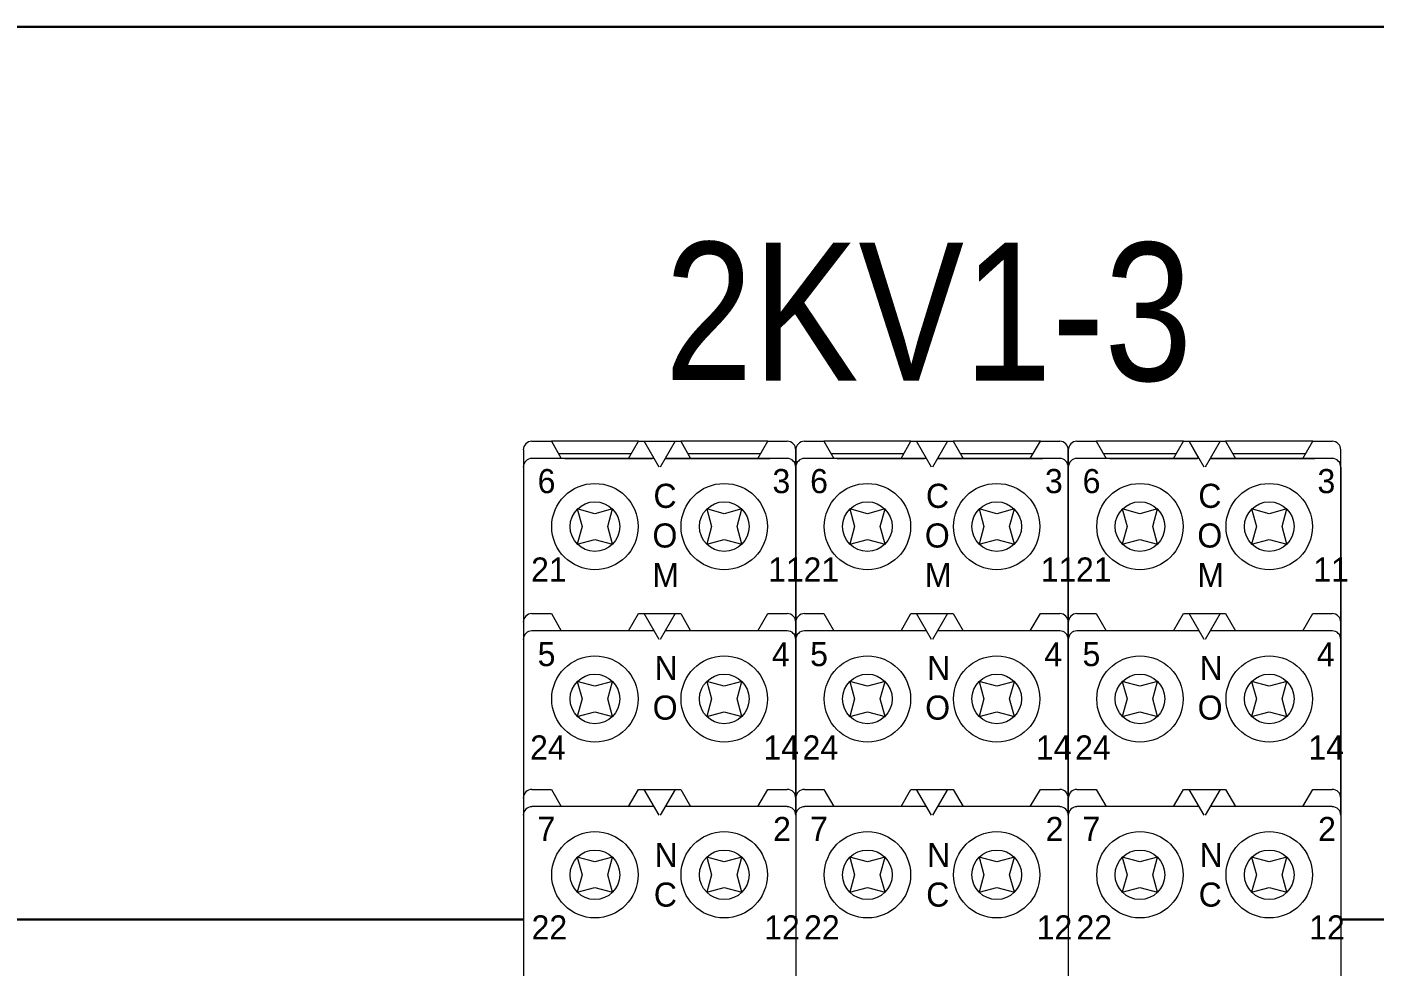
# Model space of a CAD drawing. Header units: millimetres. Extents: x -6000 to 26000, y -6000 to 26000.
# Drawn here: x 87.66 to 98.52, y -3857.44 to -3849.86 of the extents above; entities that cross this region are included whole.
import ezdxf

# ---------------------------------------------------------------- set-up
doc = ezdxf.new("R2010")
doc.units = ezdxf.units.MM
doc.header["$MEASUREMENT"] = 0
for name, color, linetype, lineweight in [('Чертеж и Рисунок_Ном._пера__1', 7, 'Continuous', 15), ('Чертеж и Рисунок_Ном._пера__21', 7, 'Continuous', 30), ('Чертеж и Рисунок_Ном._пера__7', 7, 'Continuous', 15)]:
    doc.layers.add(name, color=color, linetype=linetype, lineweight=lineweight)
doc.styles.add('СГЕНЕРИР_СТИЛЬ_1', font='ARIALN.TTF')
doc.styles.add('СГЕНЕРИР_СТИЛЬ_3', font='arial.ttf')

msp = doc.modelspace()

# ---------------------------------------------------------------- linework, layer by layer
at = {"layer": 'Чертеж и Рисунок_Ном._пера__21', "color": 7, "linetype": 'Continuous', "lineweight": 30}
for p, q in [((148.571, -3849.859), (76.243, -3849.859)), ((86.767, -3857.062), (91.66, -3857.062)), ((98.253, -3857.062), (146.727, -3857.062))]:
    msp.add_line(p, q, dxfattribs=at)
at = {"layer": 'Чертеж и Рисунок_Ном._пера__7', "color": 7, "linetype": 'Continuous', "lineweight": 15}
for p, q in [((91.729, -3853.202), (91.886, -3853.202)), ((92.589, -3853.202), (91.886, -3853.202)), ((91.886, -3853.202), (91.966, -3853.342)), ((92.508, -3853.342), (92.589, -3853.202)), ((92.589, -3853.202), (92.634, -3853.202)), ((92.612, -3853.202), (92.906, -3853.202)), ((92.714, -3853.342), (92.634, -3853.202)), ((92.754, -3853.411), (92.634, -3853.202)), ((92.634, -3853.202), (92.884, -3853.202)), ((92.884, -3853.202), (92.763, -3853.411)), ((92.884, -3853.202), (92.929, -3853.202)), ((93.632, -3853.202), (92.929, -3853.202)), ((92.929, -3853.202), (93.009, -3853.342)), ((93.552, -3853.342), (93.632, -3853.202)), ((93.632, -3853.202), (93.788, -3853.202)), ((93.927, -3853.202), (94.083, -3853.202)), ((94.786, -3853.202), (94.083, -3853.202)), ((94.083, -3853.202), (94.164, -3853.342)), ((94.706, -3853.342), (94.786, -3853.202)), ((94.786, -3853.202), (94.831, -3853.202)), ((94.809, -3853.202), (95.104, -3853.202)), ((94.912, -3853.342), (94.831, -3853.202)), ((94.952, -3853.411), (94.831, -3853.202)), ((94.831, -3853.202), (95.082, -3853.202)), ((95.082, -3853.202), (94.961, -3853.411)), ((95.082, -3853.202), (95.127, -3853.202)), ((95.83, -3853.202), (95.127, -3853.202)), ((95.127, -3853.202), (95.207, -3853.342)), ((95.749, -3853.342), (95.83, -3853.202)), ((95.83, -3853.202), (95.986, -3853.202)), ((96.125, -3853.202), (96.281, -3853.202)), ((96.984, -3853.202), (96.281, -3853.202)), ((96.281, -3853.202), (96.361, -3853.342)), ((96.904, -3853.342), (96.984, -3853.202)), ((96.984, -3853.202), (97.029, -3853.202)), ((97.007, -3853.202), (97.301, -3853.202)), ((97.109, -3853.342), (97.029, -3853.202)), ((97.15, -3853.411), (97.029, -3853.202)), ((97.029, -3853.202), (97.279, -3853.202)), ((97.279, -3853.202), (97.159, -3853.411)), ((97.279, -3853.202), (97.324, -3853.202)), ((98.027, -3853.202), (97.324, -3853.202)), ((97.324, -3853.202), (97.405, -3853.342)), ((97.947, -3853.342), (98.027, -3853.202)), ((98.027, -3853.202), (98.184, -3853.202)), ((91.66, -3853.272), (91.66, -3853.411)), ((91.942, -3853.3), (92.532, -3853.3)), ((92.985, -3853.3), (93.576, -3853.3)), ((93.858, -3853.411), (93.858, -3853.272)), ((93.858, -3853.272), (93.858, -3853.411)), ((94.14, -3853.3), (94.73, -3853.3)), ((95.183, -3853.3), (95.773, -3853.3)), ((96.055, -3853.411), (96.055, -3853.272)), ((96.055, -3853.272), (96.055, -3853.411)), ((96.337, -3853.3), (96.928, -3853.3)), ((97.381, -3853.3), (97.971, -3853.3)), ((98.253, -3853.411), (98.253, -3853.272)), ((91.66, -3853.411), (91.66, -3859.497)), ((91.66, -3853.411), (91.66, -3854.663)), ((92.714, -3853.342), (91.729, -3853.342)), ((91.994, -3853.342), (92.699, -3853.342)), ((92.804, -3853.342), (93.649, -3853.342)), ((93.788, -3853.342), (92.804, -3853.342)), ((92.819, -3853.342), (93.649, -3853.342)), ((93.858, -3853.411), (93.858, -3859.497)), ((93.858, -3854.663), (93.858, -3853.411)), ((93.858, -3853.411), (93.858, -3859.497)), ((93.858, -3853.411), (93.858, -3854.663)), ((94.912, -3853.342), (93.927, -3853.342)), ((94.191, -3853.342), (94.896, -3853.342)), ((95.001, -3853.342), (95.847, -3853.342)), ((95.986, -3853.342), (95.001, -3853.342)), ((95.017, -3853.342), (95.847, -3853.342)), ((96.055, -3853.411), (96.055, -3859.497)), ((96.055, -3854.663), (96.055, -3853.411)), ((96.055, -3853.411), (96.055, -3859.497)), ((96.055, -3853.411), (96.055, -3854.663)), ((97.109, -3853.342), (96.125, -3853.342)), ((96.389, -3853.342), (97.094, -3853.342)), ((97.199, -3853.342), (98.045, -3853.342)), ((98.184, -3853.342), (97.199, -3853.342)), ((97.214, -3853.342), (98.045, -3853.342)), ((98.253, -3853.411), (98.253, -3859.497)), ((98.253, -3854.663), (98.253, -3853.411)), ((92.095, -3853.749), (92.133, -3853.891)), ((92.237, -3853.787), (92.095, -3853.749)), ((92.379, -3853.749), (92.237, -3853.787)), ((92.341, -3853.891), (92.379, -3853.749)), ((93.28, -3853.787), (93.139, -3853.749)), ((93.139, -3853.749), (93.177, -3853.891)), ((93.422, -3853.749), (93.28, -3853.787)), ((93.384, -3853.891), (93.422, -3853.749)), ((94.293, -3853.749), (94.331, -3853.891)), ((94.435, -3853.787), (94.293, -3853.749)), ((94.577, -3853.749), (94.435, -3853.787)), ((94.539, -3853.891), (94.577, -3853.749)), ((95.478, -3853.787), (95.337, -3853.749)), ((95.337, -3853.749), (95.374, -3853.891)), ((95.62, -3853.749), (95.478, -3853.787)), ((95.582, -3853.891), (95.62, -3853.749)), ((96.491, -3853.749), (96.529, -3853.891)), ((96.633, -3853.787), (96.491, -3853.749)), ((96.774, -3853.749), (96.633, -3853.787)), ((96.736, -3853.891), (96.774, -3853.749)), ((97.676, -3853.787), (97.534, -3853.749)), ((97.534, -3853.749), (97.572, -3853.891)), ((97.818, -3853.749), (97.676, -3853.787)), ((97.78, -3853.891), (97.818, -3853.749)), ((92.133, -3853.891), (92.095, -3854.033)), ((92.379, -3854.033), (92.341, -3853.891)), ((93.177, -3853.891), (93.139, -3854.033)), ((93.422, -3854.033), (93.384, -3853.891)), ((94.331, -3853.891), (94.293, -3854.033)), ((94.577, -3854.033), (94.539, -3853.891)), ((95.374, -3853.891), (95.337, -3854.033)), ((95.62, -3854.033), (95.582, -3853.891)), ((96.529, -3853.891), (96.491, -3854.033)), ((96.774, -3854.033), (96.736, -3853.891)), ((97.572, -3853.891), (97.534, -3854.033)), ((97.818, -3854.033), (97.78, -3853.891)), ((92.095, -3854.033), (92.237, -3853.995)), ((92.237, -3853.995), (92.379, -3854.033)), ((93.139, -3854.033), (93.28, -3853.995)), ((93.28, -3853.995), (93.422, -3854.033)), ((94.293, -3854.033), (94.435, -3853.995)), ((94.435, -3853.995), (94.577, -3854.033)), ((95.337, -3854.033), (95.478, -3853.995)), ((95.478, -3853.995), (95.62, -3854.033)), ((96.491, -3854.033), (96.633, -3853.995)), ((96.633, -3853.995), (96.774, -3854.033)), ((97.534, -3854.033), (97.676, -3853.995)), ((97.676, -3853.995), (97.818, -3854.033)), ((91.729, -3854.593), (91.886, -3854.593)), ((91.886, -3854.593), (91.966, -3854.733)), ((92.508, -3854.733), (92.589, -3854.593)), ((92.589, -3854.593), (92.634, -3854.593)), ((92.754, -3854.802), (92.634, -3854.593)), ((92.634, -3854.593), (92.884, -3854.593)), ((92.884, -3854.593), (92.763, -3854.802)), ((92.884, -3854.593), (92.929, -3854.593)), ((92.929, -3854.593), (93.009, -3854.733)), ((93.552, -3854.733), (93.632, -3854.593)), ((93.632, -3854.593), (93.788, -3854.593)), ((93.927, -3854.593), (94.083, -3854.593)), ((94.083, -3854.593), (94.164, -3854.733)), ((94.706, -3854.733), (94.786, -3854.593)), ((94.786, -3854.593), (94.831, -3854.593)), ((94.952, -3854.802), (94.831, -3854.593)), ((94.831, -3854.593), (95.082, -3854.593)), ((95.082, -3854.593), (94.961, -3854.802)), ((95.082, -3854.593), (95.127, -3854.593)), ((95.127, -3854.593), (95.207, -3854.733)), ((95.749, -3854.733), (95.83, -3854.593)), ((95.83, -3854.593), (95.986, -3854.593)), ((96.125, -3854.593), (96.281, -3854.593)), ((96.281, -3854.593), (96.361, -3854.733)), ((96.904, -3854.733), (96.984, -3854.593)), ((96.984, -3854.593), (97.029, -3854.593)), ((97.15, -3854.802), (97.029, -3854.593)), ((97.029, -3854.593), (97.279, -3854.593)), ((97.279, -3854.593), (97.159, -3854.802)), ((97.279, -3854.593), (97.324, -3854.593)), ((97.324, -3854.593), (97.405, -3854.733)), ((97.947, -3854.733), (98.027, -3854.593)), ((98.027, -3854.593), (98.184, -3854.593)), ((91.66, -3854.663), (91.66, -3854.802)), ((93.858, -3854.802), (93.858, -3854.663)), ((93.858, -3854.663), (93.858, -3854.802)), ((96.055, -3854.802), (96.055, -3854.663)), ((96.055, -3854.663), (96.055, -3854.802)), ((98.253, -3854.802), (98.253, -3854.663)), ((91.66, -3854.802), (91.66, -3856.082)), ((92.714, -3854.733), (91.729, -3854.733)), ((93.788, -3854.733), (92.804, -3854.733)), ((93.858, -3856.082), (93.858, -3854.802)), ((93.858, -3854.802), (93.858, -3856.082)), ((94.912, -3854.733), (93.927, -3854.733)), ((95.986, -3854.733), (95.001, -3854.733)), ((96.055, -3856.082), (96.055, -3854.802)), ((96.055, -3854.802), (96.055, -3856.082)), ((97.109, -3854.733), (96.125, -3854.733)), ((98.184, -3854.733), (97.199, -3854.733)), ((98.253, -3856.082), (98.253, -3854.802)), ((92.095, -3855.14), (92.133, -3855.282)), ((92.237, -3855.178), (92.095, -3855.14)), ((92.379, -3855.14), (92.237, -3855.178)), ((92.341, -3855.282), (92.379, -3855.14)), ((93.139, -3855.14), (93.177, -3855.282)), ((93.28, -3855.178), (93.139, -3855.14)), ((93.422, -3855.14), (93.28, -3855.178)), ((93.384, -3855.282), (93.422, -3855.14)), ((94.293, -3855.14), (94.331, -3855.282)), ((94.435, -3855.178), (94.293, -3855.14)), ((94.577, -3855.14), (94.435, -3855.178)), ((94.539, -3855.282), (94.577, -3855.14)), ((95.337, -3855.14), (95.374, -3855.282)), ((95.478, -3855.178), (95.337, -3855.14)), ((95.62, -3855.14), (95.478, -3855.178)), ((95.582, -3855.282), (95.62, -3855.14)), ((96.491, -3855.14), (96.529, -3855.282)), ((96.633, -3855.178), (96.491, -3855.14)), ((96.774, -3855.14), (96.633, -3855.178)), ((96.736, -3855.282), (96.774, -3855.14)), ((97.534, -3855.14), (97.572, -3855.282)), ((97.676, -3855.178), (97.534, -3855.14)), ((97.818, -3855.14), (97.676, -3855.178)), ((97.78, -3855.282), (97.818, -3855.14)), ((92.133, -3855.282), (92.095, -3855.424)), ((92.379, -3855.424), (92.341, -3855.282)), ((93.177, -3855.282), (93.139, -3855.424)), ((93.422, -3855.424), (93.384, -3855.282)), ((94.331, -3855.282), (94.293, -3855.424)), ((94.577, -3855.424), (94.539, -3855.282)), ((95.374, -3855.282), (95.337, -3855.424)), ((95.62, -3855.424), (95.582, -3855.282)), ((96.529, -3855.282), (96.491, -3855.424)), ((96.774, -3855.424), (96.736, -3855.282)), ((97.572, -3855.282), (97.534, -3855.424)), ((97.818, -3855.424), (97.78, -3855.282)), ((92.095, -3855.424), (92.237, -3855.386)), ((92.237, -3855.386), (92.379, -3855.424)), ((93.139, -3855.424), (93.28, -3855.386)), ((93.28, -3855.386), (93.422, -3855.424)), ((94.293, -3855.424), (94.435, -3855.386)), ((94.435, -3855.386), (94.577, -3855.424)), ((95.337, -3855.424), (95.478, -3855.386)), ((95.478, -3855.386), (95.62, -3855.424)), ((96.491, -3855.424), (96.633, -3855.386)), ((96.633, -3855.386), (96.774, -3855.424)), ((97.534, -3855.424), (97.676, -3855.386)), ((97.676, -3855.386), (97.818, -3855.424)), ((91.729, -3856.012), (91.886, -3856.012)), ((91.886, -3856.012), (91.966, -3856.151)), ((92.508, -3856.151), (92.589, -3856.012)), ((92.589, -3856.012), (92.634, -3856.012)), ((92.754, -3856.221), (92.634, -3856.012)), ((92.634, -3856.012), (92.884, -3856.012)), ((92.884, -3856.012), (92.763, -3856.221)), ((92.884, -3856.012), (92.929, -3856.012)), ((92.929, -3856.012), (93.009, -3856.151)), ((93.552, -3856.151), (93.632, -3856.012)), ((93.632, -3856.012), (93.788, -3856.012)), ((93.927, -3856.012), (94.083, -3856.012)), ((94.083, -3856.012), (94.164, -3856.151)), ((94.706, -3856.151), (94.786, -3856.012)), ((94.786, -3856.012), (94.831, -3856.012)), ((94.952, -3856.221), (94.831, -3856.012)), ((94.831, -3856.012), (95.082, -3856.012)), ((95.082, -3856.012), (94.961, -3856.221)), ((95.082, -3856.012), (95.127, -3856.012)), ((95.127, -3856.012), (95.207, -3856.151)), ((95.749, -3856.151), (95.83, -3856.012)), ((95.83, -3856.012), (95.986, -3856.012)), ((96.125, -3856.012), (96.281, -3856.012)), ((96.281, -3856.012), (96.361, -3856.151)), ((96.904, -3856.151), (96.984, -3856.012)), ((96.984, -3856.012), (97.029, -3856.012)), ((97.15, -3856.221), (97.029, -3856.012)), ((97.029, -3856.012), (97.279, -3856.012)), ((97.279, -3856.012), (97.159, -3856.221)), ((97.279, -3856.012), (97.324, -3856.012)), ((97.324, -3856.012), (97.405, -3856.151)), ((97.947, -3856.151), (98.027, -3856.012)), ((98.027, -3856.012), (98.184, -3856.012)), ((91.66, -3856.082), (91.66, -3856.221)), ((93.858, -3856.221), (93.858, -3856.082)), ((93.858, -3856.082), (93.858, -3856.221)), ((96.055, -3856.221), (96.055, -3856.082)), ((96.055, -3856.082), (96.055, -3856.221)), ((98.253, -3856.221), (98.253, -3856.082)), ((92.714, -3856.151), (91.729, -3856.151)), ((93.788, -3856.151), (92.804, -3856.151)), ((94.912, -3856.151), (93.927, -3856.151)), ((95.986, -3856.151), (95.001, -3856.151)), ((97.109, -3856.151), (96.125, -3856.151)), ((98.184, -3856.151), (97.199, -3856.151)), ((92.095, -3856.559), (92.133, -3856.701)), ((92.237, -3856.597), (92.095, -3856.559)), ((92.379, -3856.559), (92.237, -3856.597)), ((92.341, -3856.701), (92.379, -3856.559)), ((93.28, -3856.597), (93.139, -3856.559)), ((93.139, -3856.559), (93.177, -3856.701)), ((93.422, -3856.559), (93.28, -3856.597)), ((93.384, -3856.701), (93.422, -3856.559)), ((94.293, -3856.559), (94.331, -3856.701)), ((94.435, -3856.597), (94.293, -3856.559)), ((94.577, -3856.559), (94.435, -3856.597)), ((94.539, -3856.701), (94.577, -3856.559)), ((95.478, -3856.597), (95.337, -3856.559)), ((95.337, -3856.559), (95.374, -3856.701)), ((95.62, -3856.559), (95.478, -3856.597)), ((95.582, -3856.701), (95.62, -3856.559)), ((96.491, -3856.559), (96.529, -3856.701)), ((96.633, -3856.597), (96.491, -3856.559)), ((96.774, -3856.559), (96.633, -3856.597)), ((96.736, -3856.701), (96.774, -3856.559)), ((97.676, -3856.597), (97.534, -3856.559)), ((97.534, -3856.559), (97.572, -3856.701)), ((97.818, -3856.559), (97.676, -3856.597)), ((97.78, -3856.701), (97.818, -3856.559)), ((92.133, -3856.701), (92.095, -3856.842)), ((92.379, -3856.842), (92.341, -3856.701)), ((93.177, -3856.701), (93.139, -3856.842)), ((93.422, -3856.842), (93.384, -3856.701)), ((94.331, -3856.701), (94.293, -3856.842)), ((94.577, -3856.842), (94.539, -3856.701)), ((95.374, -3856.701), (95.337, -3856.842)), ((95.62, -3856.842), (95.582, -3856.701)), ((96.529, -3856.701), (96.491, -3856.842)), ((96.774, -3856.842), (96.736, -3856.701)), ((97.572, -3856.701), (97.534, -3856.842)), ((97.818, -3856.842), (97.78, -3856.701)), ((92.095, -3856.842), (92.237, -3856.804)), ((92.237, -3856.804), (92.379, -3856.842)), ((93.139, -3856.842), (93.28, -3856.804)), ((93.28, -3856.804), (93.422, -3856.842)), ((94.293, -3856.842), (94.435, -3856.804)), ((94.435, -3856.804), (94.577, -3856.842)), ((95.337, -3856.842), (95.478, -3856.804)), ((95.478, -3856.804), (95.62, -3856.842)), ((96.491, -3856.842), (96.633, -3856.804)), ((96.633, -3856.804), (96.774, -3856.842)), ((97.534, -3856.842), (97.676, -3856.804)), ((97.676, -3856.804), (97.818, -3856.842))]:
    msp.add_line(p, q, dxfattribs=at)
for centre, radius in [((92.237, -3853.891), 0.348), ((93.28, -3853.891), 0.348), ((94.435, -3853.891), 0.348), ((95.478, -3853.891), 0.348), ((96.633, -3853.891), 0.348), ((97.676, -3853.891), 0.348), ((92.237, -3853.891), 0.2), ((93.28, -3853.891), 0.2), ((94.435, -3853.891), 0.2), ((95.478, -3853.891), 0.2), ((96.633, -3853.891), 0.2), ((97.676, -3853.891), 0.2), ((92.237, -3855.282), 0.348), ((93.28, -3855.282), 0.348), ((94.435, -3855.282), 0.348), ((95.478, -3855.282), 0.348), ((96.633, -3855.282), 0.348), ((97.676, -3855.282), 0.348), ((92.237, -3855.282), 0.2), ((93.28, -3855.282), 0.2), ((94.435, -3855.282), 0.2), ((95.478, -3855.282), 0.2), ((96.633, -3855.282), 0.2), ((97.676, -3855.282), 0.2), ((92.237, -3856.701), 0.348), ((93.28, -3856.701), 0.348), ((94.435, -3856.701), 0.348), ((95.478, -3856.701), 0.348), ((96.633, -3856.701), 0.348), ((97.676, -3856.701), 0.348), ((92.237, -3856.701), 0.2), ((93.28, -3856.701), 0.2), ((94.435, -3856.701), 0.2), ((95.478, -3856.701), 0.2), ((96.633, -3856.701), 0.2), ((97.676, -3856.701), 0.2)]:
    msp.add_circle(centre, radius, dxfattribs=at)
for centre, start, end in [((91.729, -3853.272), 90, 180), ((93.788, -3853.272), 0, 90), ((93.927, -3853.272), 90, 180), ((95.986, -3853.272), 0, 90), ((96.125, -3853.272), 90, 180), ((98.184, -3853.272), 0, 90), ((91.729, -3853.411), 90, 180), ((93.788, -3853.411), 0, 90), ((93.927, -3853.411), 90, 180), ((95.986, -3853.411), 0, 90), ((96.125, -3853.411), 90, 180), ((98.184, -3853.411), 0, 90), ((91.729, -3854.663), 90, 180), ((93.788, -3854.663), 0, 90), ((93.927, -3854.663), 90, 180), ((95.986, -3854.663), 0, 90), ((96.125, -3854.663), 90, 180), ((98.184, -3854.663), 0, 90), ((91.729, -3854.802), 90, 180), ((93.788, -3854.802), 0, 90), ((93.927, -3854.802), 90, 180), ((95.986, -3854.802), 0, 90), ((96.125, -3854.802), 90, 180), ((98.184, -3854.802), 0, 90), ((91.729, -3856.082), 90, 180), ((93.788, -3856.082), 0, 90), ((93.927, -3856.082), 90, 180), ((95.986, -3856.082), 0, 90), ((96.125, -3856.082), 90, 180), ((98.184, -3856.082), 0, 90), ((91.729, -3856.221), 90, 180), ((93.788, -3856.221), 0, 90), ((93.927, -3856.221), 90, 180), ((95.986, -3856.221), 0, 90), ((96.125, -3856.221), 90, 180), ((98.184, -3856.221), 0, 90)]:
    msp.add_arc(centre, 0.0695, start, end, dxfattribs=at)

# ---------------------------------------------------------------- texts
at = {"layer": 'Чертеж и Рисунок_Ном._пера__1', "color": 7, "linetype": 'Continuous', "lineweight": 15, "attachment_point": 7}
for s, insert, char_height, style in [('\\A1;{\\pql;\\fArial Narrow|b0|i0|c204|p34;2}', (92.801, -3852.709), 1.1128, 'СГЕНЕРИР_СТИЛЬ_1'), ('\\A1;{\\pql;\\fArial Narrow|b0|i0|c204|p34;KV1-3}', (93.513, -3852.729), 1.1128, 'СГЕНЕРИР_СТИЛЬ_1'), ('\\A1;{\\W0.950000x;\\pql;\\fArial|b0|i0|c204|p38;6}', (91.775, -3853.624), 0.19474, 'СГЕНЕРИР_СТИЛЬ_3'), ('\\A1;{\\W0.950000x;\\pql;\\fArial|b0|i0|c204|p38;3}', (93.669, -3853.624), 0.19474, 'СГЕНЕРИР_СТИЛЬ_3'), ('\\A1;{\\W0.950000x;\\pql;\\fArial|b0|i0|c204|p38;6}', (93.973, -3853.624), 0.19474, 'СГЕНЕРИР_СТИЛЬ_3'), ('\\A1;{\\W0.950000x;\\pql;\\fArial|b0|i0|c204|p38;3}', (95.867, -3853.624), 0.19474, 'СГЕНЕРИР_СТИЛЬ_3'), ('\\A1;{\\W0.950000x;\\pql;\\fArial|b0|i0|c204|p38;6}', (96.171, -3853.624), 0.19474, 'СГЕНЕРИР_СТИЛЬ_3'), ('\\A1;{\\W0.950000x;\\pql;\\fArial|b0|i0|c204|p38;3}', (98.065, -3853.624), 0.19474, 'СГЕНЕРИР_СТИЛЬ_3'), ('\\A1;{\\W0.950000x;\\pql;\\fArial|b0|i0|c204|p38;C}', (92.709, -3853.743), 0.19474, 'СГЕНЕРИР_СТИЛЬ_3'), ('\\A1;{\\W0.950000x;\\pql;\\fArial|b0|i0|c204|p38;C}', (94.907, -3853.743), 0.19474, 'СГЕНЕРИР_СТИЛЬ_3'), ('\\A1;{\\W0.950000x;\\pql;\\fArial|b0|i0|c204|p38;C}', (97.104, -3853.743), 0.19474, 'СГЕНЕРИР_СТИЛЬ_3'), ('\\A1;{\\W0.950000x;\\pql;\\fArial|b0|i0|c204|p38;O}', (92.701, -3854.063), 0.19474, 'СГЕНЕРИР_СТИЛЬ_3'), ('\\A1;{\\W0.950000x;\\pql;\\fArial|b0|i0|c204|p38;O}', (94.898, -3854.063), 0.19474, 'СГЕНЕРИР_СТИЛЬ_3'), ('\\A1;{\\W0.950000x;\\pql;\\fArial|b0|i0|c204|p38;O}', (97.096, -3854.063), 0.19474, 'СГЕНЕРИР_СТИЛЬ_3'), ('\\A1;{\\W0.950000x;\\pql;\\fArial|b0|i0|c204|p38;21}', (91.722, -3854.335), 0.19474, 'СГЕНЕРИР_СТИЛЬ_3'), ('\\A1;{\\W0.950000x;\\pql;\\fArial|b0|i0|c204|p38;11}', (93.635, -3854.335), 0.19474, 'СГЕНЕРИР_СТИЛЬ_3'), ('\\A1;{\\W0.950000x;\\pql;\\fArial|b0|i0|c204|p38;21}', (93.92, -3854.335), 0.19474, 'СГЕНЕРИР_СТИЛЬ_3'), ('\\A1;{\\W0.950000x;\\pql;\\fArial|b0|i0|c204|p38;11}', (95.833, -3854.335), 0.19474, 'СГЕНЕРИР_СТИЛЬ_3'), ('\\A1;{\\W0.950000x;\\pql;\\fArial|b0|i0|c204|p38;21}', (96.117, -3854.335), 0.19474, 'СГЕНЕРИР_СТИЛЬ_3'), ('\\A1;{\\W0.950000x;\\pql;\\fArial|b0|i0|c204|p38;11}', (98.031, -3854.335), 0.19474, 'СГЕНЕРИР_СТИЛЬ_3'), ('\\A1;{\\W0.950000x;\\pql;\\fArial|b0|i0|c204|p38;M}', (92.7, -3854.379), 0.19474, 'СГЕНЕРИР_СТИЛЬ_3'), ('\\A1;{\\W0.950000x;\\pql;\\fArial|b0|i0|c204|p38;M}', (94.898, -3854.379), 0.19474, 'СГЕНЕРИР_СТИЛЬ_3'), ('\\A1;{\\W0.950000x;\\pql;\\fArial|b0|i0|c204|p38;M}', (97.096, -3854.379), 0.19474, 'СГЕНЕРИР_СТИЛЬ_3'), ('\\A1;{\\W0.950000x;\\pql;\\fArial|b0|i0|c204|p38;5}', (91.775, -3855.02), 0.19474, 'СГЕНЕРИР_СТИЛЬ_3'), ('\\A1;{\\W0.950000x;\\pql;\\fArial|b0|i0|c204|p38;4}', (93.664, -3855.02), 0.19474, 'СГЕНЕРИР_СТИЛЬ_3'), ('\\A1;{\\W0.950000x;\\pql;\\fArial|b0|i0|c204|p38;5}', (93.973, -3855.02), 0.19474, 'СГЕНЕРИР_СТИЛЬ_3'), ('\\A1;{\\W0.950000x;\\pql;\\fArial|b0|i0|c204|p38;4}', (95.862, -3855.02), 0.19474, 'СГЕНЕРИР_СТИЛЬ_3'), ('\\A1;{\\W0.950000x;\\pql;\\fArial|b0|i0|c204|p38;5}', (96.17, -3855.02), 0.19474, 'СГЕНЕРИР_СТИЛЬ_3'), ('\\A1;{\\W0.950000x;\\pql;\\fArial|b0|i0|c204|p38;4}', (98.06, -3855.02), 0.19474, 'СГЕНЕРИР_СТИЛЬ_3'), ('\\A1;{\\W0.950000x;\\pql;\\fArial|b0|i0|c204|p38;N}', (92.718, -3855.129), 0.19474, 'СГЕНЕРИР_СТИЛЬ_3'), ('\\A1;{\\W0.950000x;\\pql;\\fArial|b0|i0|c204|p38;N}', (94.916, -3855.129), 0.19474, 'СГЕНЕРИР_СТИЛЬ_3'), ('\\A1;{\\W0.950000x;\\pql;\\fArial|b0|i0|c204|p38;N}', (97.114, -3855.129), 0.19474, 'СГЕНЕРИР_СТИЛЬ_3'), ('\\A1;{\\W0.950000x;\\pql;\\fArial|b0|i0|c204|p38;O}', (92.703, -3855.452), 0.19474, 'СГЕНЕРИР_СТИЛЬ_3'), ('\\A1;{\\W0.950000x;\\pql;\\fArial|b0|i0|c204|p38;O}', (94.901, -3855.452), 0.19474, 'СГЕНЕРИР_СТИЛЬ_3'), ('\\A1;{\\W0.950000x;\\pql;\\fArial|b0|i0|c204|p38;O}', (97.099, -3855.452), 0.19474, 'СГЕНЕРИР_СТИЛЬ_3'), ('\\A1;{\\W0.950000x;\\pql;\\fArial|b0|i0|c204|p38;24}', (91.714, -3855.771), 0.19474, 'СГЕНЕРИР_СТИЛЬ_3'), ('\\A1;{\\W0.950000x;\\pql;\\fArial|b0|i0|c204|p38;14}', (93.596, -3855.771), 0.19474, 'СГЕНЕРИР_СТИЛЬ_3'), ('\\A1;{\\W0.950000x;\\pql;\\fArial|b0|i0|c204|p38;24}', (93.912, -3855.771), 0.19474, 'СГЕНЕРИР_СТИЛЬ_3'), ('\\A1;{\\W0.950000x;\\pql;\\fArial|b0|i0|c204|p38;14}', (95.794, -3855.771), 0.19474, 'СГЕНЕРИР_СТИЛЬ_3'), ('\\A1;{\\W0.950000x;\\pql;\\fArial|b0|i0|c204|p38;24}', (96.11, -3855.771), 0.19474, 'СГЕНЕРИР_СТИЛЬ_3'), ('\\A1;{\\W0.950000x;\\pql;\\fArial|b0|i0|c204|p38;14}', (97.992, -3855.771), 0.19474, 'СГЕНЕРИР_СТИЛЬ_3'), ('\\A1;{\\W0.950000x;\\pql;\\fArial|b0|i0|c204|p38;7}', (91.774, -3856.428), 0.19474, 'СГЕНЕРИР_СТИЛЬ_3'), ('\\A1;{\\W0.950000x;\\pql;\\fArial|b0|i0|c204|p38;2}', (93.674, -3856.429), 0.19474, 'СГЕНЕРИР_СТИЛЬ_3'), ('\\A1;{\\W0.950000x;\\pql;\\fArial|b0|i0|c204|p38;7}', (93.972, -3856.428), 0.19474, 'СГЕНЕРИР_СТИЛЬ_3'), ('\\A1;{\\W0.950000x;\\pql;\\fArial|b0|i0|c204|p38;2}', (95.872, -3856.429), 0.19474, 'СГЕНЕРИР_СТИЛЬ_3'), ('\\A1;{\\W0.950000x;\\pql;\\fArial|b0|i0|c204|p38;7}', (96.17, -3856.428), 0.19474, 'СГЕНЕРИР_СТИЛЬ_3'), ('\\A1;{\\W0.950000x;\\pql;\\fArial|b0|i0|c204|p38;2}', (98.07, -3856.429), 0.19474, 'СГЕНЕРИР_СТИЛЬ_3'), ('\\A1;{\\W0.950000x;\\pql;\\fArial|b0|i0|c204|p38;N}', (92.718, -3856.638), 0.19474, 'СГЕНЕРИР_СТИЛЬ_3'), ('\\A1;{\\W0.950000x;\\pql;\\fArial|b0|i0|c204|p38;N}', (94.916, -3856.638), 0.19474, 'СГЕНЕРИР_СТИЛЬ_3'), ('\\A1;{\\W0.950000x;\\pql;\\fArial|b0|i0|c204|p38;N}', (97.114, -3856.638), 0.19474, 'СГЕНЕРИР_СТИЛЬ_3'), ('\\A1;{\\W0.950000x;\\pql;\\fArial|b0|i0|c204|p38;C}', (92.712, -3856.961), 0.19474, 'СГЕНЕРИР_СТИЛЬ_3'), ('\\A1;{\\W0.950000x;\\pql;\\fArial|b0|i0|c204|p38;C}', (94.909, -3856.961), 0.19474, 'СГЕНЕРИР_СТИЛЬ_3'), ('\\A1;{\\W0.950000x;\\pql;\\fArial|b0|i0|c204|p38;C}', (97.107, -3856.961), 0.19474, 'СГЕНЕРИР_СТИЛЬ_3'), ('\\A1;{\\W0.950000x;\\pql;\\fArial|b0|i0|c204|p38;22}', (91.726, -3857.223), 0.19474, 'СГЕНЕРИР_СТИЛЬ_3'), ('\\A1;{\\W0.950000x;\\pql;\\fArial|b0|i0|c204|p38;12}', (93.602, -3857.223), 0.19474, 'СГЕНЕРИР_СТИЛЬ_3'), ('\\A1;{\\W0.950000x;\\pql;\\fArial|b0|i0|c204|p38;22}', (93.924, -3857.223), 0.19474, 'СГЕНЕРИР_СТИЛЬ_3'), ('\\A1;{\\W0.950000x;\\pql;\\fArial|b0|i0|c204|p38;12}', (95.8, -3857.223), 0.19474, 'СГЕНЕРИР_СТИЛЬ_3'), ('\\A1;{\\W0.950000x;\\pql;\\fArial|b0|i0|c204|p38;22}', (96.121, -3857.223), 0.19474, 'СГЕНЕРИР_СТИЛЬ_3'), ('\\A1;{\\W0.950000x;\\pql;\\fArial|b0|i0|c204|p38;12}', (97.998, -3857.223), 0.19474, 'СГЕНЕРИР_СТИЛЬ_3')]:
    msp.add_mtext(s, dxfattribs=dict(at, insert=insert, char_height=char_height, style=style))

doc.saveas('drawing.dxf')
